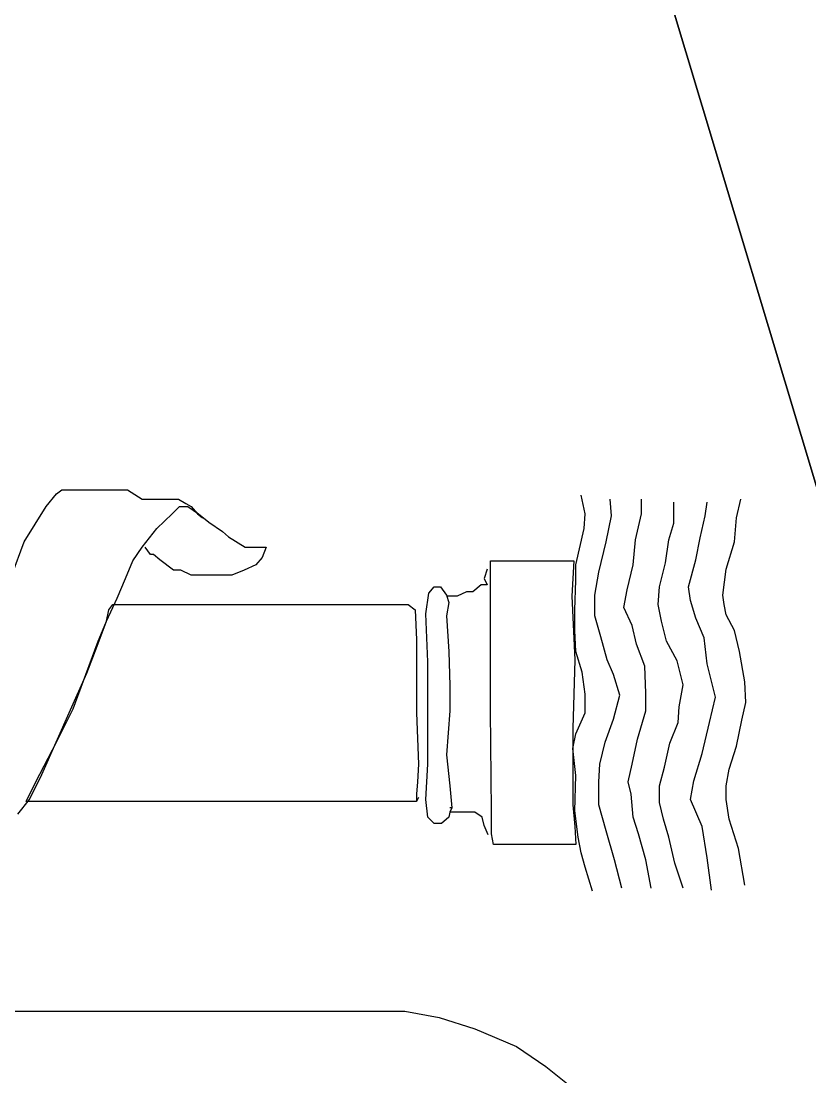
# Model space of a CAD drawing. Extents: x 735054 to 735644, y 4350981 to 4352008.
# Drawn here: x 735093.18 to 735100.74, y 4351847.51 to 4351857.63 of the extents above; entities that cross this region are included whole.
import ezdxf

# ---------------------------------------------------------------- set-up
doc = ezdxf.new("R2010")
doc.units = 0
doc.layers.get('0').update_dxf_attribs({"linetype": 'CONTINUOUS'})

msp = doc.modelspace()

# ---------------------------------------------------------------- linework, layer by layer
at = {"color": 0, "linetype": 'CONTINUOUS'}
for p, q in [((735093.42, 4351852.98), (735093.52, 4351853.1)), ((735093.42, 4351852.98), (735093.52, 4351853.1)), ((735093.52, 4351853.1), (735093.57, 4351853.14)), ((735093.52, 4351853.1), (735093.57, 4351853.14)), ((735093.57, 4351853.14), (735093.64, 4351853.14)), ((735093.57, 4351853.14), (735093.64, 4351853.14)), ((735093.64, 4351853.14), (735093.74, 4351853.14)), ((735093.64, 4351853.14), (735093.74, 4351853.14)), ((735093.74, 4351853.14), (735093.89, 4351853.14)), ((735093.74, 4351853.14), (735093.89, 4351853.14)), ((735093.89, 4351853.14), (735094.05, 4351853.14)), ((735093.89, 4351853.14), (735094.05, 4351853.14)), ((735094.05, 4351853.14), (735094.2, 4351853.14)), ((735094.05, 4351853.14), (735094.2, 4351853.14)), ((735094.2, 4351853.14), (735094.34, 4351853.05)), ((735094.2, 4351853.14), (735094.34, 4351853.05)), ((735094.34, 4351853.05), (735094.45, 4351853.05)), ((735094.34, 4351853.05), (735094.45, 4351853.05)), ((735094.45, 4351853.05), (735094.56, 4351853.05)), ((735094.45, 4351853.05), (735094.56, 4351853.05)), ((735094.56, 4351853.05), (735094.69, 4351853.05)), ((735094.56, 4351853.05), (735094.69, 4351853.05)), ((735094.69, 4351853.05), (735094.76, 4351853.01)), ((735094.69, 4351853.05), (735094.76, 4351853.01)), ((735098.59, 4351852.91), (735098.55, 4351853.09)), ((735098.59, 4351852.91), (735098.55, 4351853.09)), ((735098.84, 4351852.89), (735098.83, 4351853.05)), ((735098.84, 4351852.89), (735098.83, 4351853.05)), ((735099.13, 4351852.91), (735099.13, 4351853.05)), ((735099.13, 4351852.91), (735099.13, 4351853.05)), ((735100.04, 4351852.87), (735100.08, 4351853.05)), ((735100.04, 4351852.87), (735100.08, 4351853.05)), ((735093.21, 4351852.64), (735093.42, 4351852.98)), ((735093.21, 4351852.64), (735093.42, 4351852.98)), ((735094.63, 4351852.91), (735094.7, 4351852.98)), ((735094.63, 4351852.91), (735094.7, 4351852.98)), ((735094.7, 4351852.98), (735094.76, 4351852.98)), ((735094.7, 4351852.98), (735094.76, 4351852.98)), ((735094.76, 4351853.01), (735094.81, 4351852.98)), ((735094.76, 4351853.01), (735094.81, 4351852.98)), ((735094.76, 4351852.98), (735094.78, 4351852.98)), ((735094.76, 4351852.98), (735094.78, 4351852.98)), ((735094.78, 4351852.98), (735094.88, 4351852.91)), ((735094.78, 4351852.98), (735094.88, 4351852.91)), ((735094.81, 4351852.98), (735094.87, 4351852.91)), ((735094.81, 4351852.98), (735094.87, 4351852.91)), ((735099.44, 4351852.82), (735099.44, 4351853.02)), ((735099.44, 4351852.82), (735099.44, 4351853.02)), ((735099.74, 4351852.89), (735099.76, 4351853.02)), ((735099.74, 4351852.89), (735099.76, 4351853.02)), ((735094.48, 4351852.77), (735094.63, 4351852.91)), ((735094.48, 4351852.77), (735094.63, 4351852.91)), ((735094.87, 4351852.91), (735094.92, 4351852.87)), ((735094.87, 4351852.91), (735094.92, 4351852.87)), ((735094.88, 4351852.91), (735094.98, 4351852.83)), ((735094.88, 4351852.91), (735094.98, 4351852.83)), ((735098.58, 4351852.77), (735098.59, 4351852.91)), ((735098.58, 4351852.77), (735098.59, 4351852.91)), ((735098.79, 4351852.64), (735098.84, 4351852.89)), ((735098.79, 4351852.64), (735098.84, 4351852.89)), ((735099.07, 4351852.66), (735099.13, 4351852.91)), ((735099.07, 4351852.66), (735099.13, 4351852.91)), ((735099.69, 4351852.68), (735099.74, 4351852.89)), ((735099.69, 4351852.68), (735099.74, 4351852.89)), ((735100.02, 4351852.64), (735100.04, 4351852.87)), ((735100.02, 4351852.64), (735100.04, 4351852.87)), ((735094.34, 4351852.59), (735094.48, 4351852.77)), ((735094.34, 4351852.59), (735094.48, 4351852.77)), ((735094.98, 4351852.83), (735095.11, 4351852.74)), ((735094.98, 4351852.83), (735095.11, 4351852.74)), ((735098.5, 4351852.42), (735098.58, 4351852.77)), ((735098.5, 4351852.42), (735098.58, 4351852.77)), ((735099.39, 4351852.66), (735099.44, 4351852.82)), ((735099.39, 4351852.66), (735099.44, 4351852.82)), ((735095.11, 4351852.74), (735095.17, 4351852.69)), ((735095.11, 4351852.74), (735095.17, 4351852.69)), ((735095.17, 4351852.69), (735095.33, 4351852.59)), ((735095.17, 4351852.69), (735095.33, 4351852.59)), ((735099.05, 4351852.42), (735099.07, 4351852.66)), ((735099.05, 4351852.42), (735099.07, 4351852.66)), ((735099.36, 4351852.44), (735099.39, 4351852.66)), ((735099.36, 4351852.44), (735099.39, 4351852.66)), ((735099.65, 4351852.47), (735099.69, 4351852.68)), ((735099.65, 4351852.47), (735099.69, 4351852.68)), ((735093.09, 4351852.32), (735093.21, 4351852.64)), ((735093.09, 4351852.32), (735093.21, 4351852.64)), ((735094.25, 4351852.46), (735094.34, 4351852.59)), ((735094.25, 4351852.46), (735094.34, 4351852.59)), ((735094.42, 4351852.52), (735094.37, 4351852.59)), ((735094.42, 4351852.52), (735094.37, 4351852.59)), ((735095.33, 4351852.59), (735095.43, 4351852.59)), ((735095.33, 4351852.59), (735095.43, 4351852.59)), ((735095.43, 4351852.59), (735095.48, 4351852.59)), ((735095.43, 4351852.59), (735095.48, 4351852.59)), ((735095.48, 4351852.59), (735095.53, 4351852.59)), ((735095.48, 4351852.59), (735095.53, 4351852.59)), ((735095.53, 4351852.59), (735095.49, 4351852.49)), ((735095.53, 4351852.59), (735095.49, 4351852.49)), ((735098.72, 4351852.35), (735098.79, 4351852.64)), ((735098.72, 4351852.35), (735098.79, 4351852.64)), ((735099.94, 4351852.38), (735100.02, 4351852.64)), ((735099.94, 4351852.38), (735100.02, 4351852.64)), ((735094.18, 4351852.29), (735094.25, 4351852.46)), ((735094.18, 4351852.29), (735094.25, 4351852.46)), ((735094.45, 4351852.52), (735094.42, 4351852.52)), ((735094.45, 4351852.52), (735094.42, 4351852.52)), ((735094.51, 4351852.47), (735094.45, 4351852.52)), ((735094.51, 4351852.47), (735094.45, 4351852.52)), ((735094.64, 4351852.37), (735094.51, 4351852.47)), ((735094.64, 4351852.37), (735094.51, 4351852.47)), ((735095.49, 4351852.49), (735095.43, 4351852.42)), ((735095.49, 4351852.49), (735095.43, 4351852.42)), ((735097.68, 4351852.27), (735097.68, 4351852.46)), ((735097.68, 4351852.46), (735098.05, 4351852.46)), ((735097.68, 4351852.27), (735097.68, 4351852.46)), ((735097.68, 4351852.46), (735098.05, 4351852.46)), ((735098.05, 4351852.46), (735098.3, 4351852.46)), ((735098.05, 4351852.46), (735098.3, 4351852.46)), ((735098.3, 4351852.46), (735098.48, 4351852.46)), ((735098.3, 4351852.46), (735098.48, 4351852.46)), ((735098.48, 4351852.46), (735098.46, 4351852.12)), ((735098.48, 4351852.46), (735098.46, 4351852.12)), ((735099.3, 4351852.21), (735099.36, 4351852.44)), ((735099.3, 4351852.21), (735099.36, 4351852.44)), ((735099.58, 4351852.21), (735099.65, 4351852.47)), ((735099.58, 4351852.21), (735099.65, 4351852.47)), ((735094.71, 4351852.37), (735094.64, 4351852.37)), ((735094.71, 4351852.37), (735094.64, 4351852.37)), ((735094.81, 4351852.32), (735094.71, 4351852.37)), ((735094.81, 4351852.32), (735094.71, 4351852.37)), ((735095.32, 4351852.37), (735095.2, 4351852.32)), ((735095.32, 4351852.37), (735095.2, 4351852.32)), ((735095.43, 4351852.42), (735095.32, 4351852.37)), ((735095.43, 4351852.42), (735095.32, 4351852.37)), ((735097.65, 4351852.38), (735097.62, 4351852.29)), ((735097.65, 4351852.38), (735097.62, 4351852.29)), ((735098.5, 4351852.27), (735098.5, 4351852.42)), ((735098.5, 4351852.27), (735098.5, 4351852.42)), ((735098.68, 4351852.13), (735098.72, 4351852.35)), ((735098.68, 4351852.13), (735098.72, 4351852.35)), ((735098.99, 4351852.18), (735099.05, 4351852.42)), ((735098.99, 4351852.18), (735099.05, 4351852.42)), ((735099.91, 4351852.13), (735099.94, 4351852.38)), ((735099.91, 4351852.13), (735099.94, 4351852.38)), ((735094.1, 4351852.1), (735094.18, 4351852.29)), ((735094.1, 4351852.1), (735094.18, 4351852.29)), ((735094.9, 4351852.32), (735094.81, 4351852.32)), ((735094.9, 4351852.32), (735094.81, 4351852.32)), ((735094.99, 4351852.32), (735094.9, 4351852.32)), ((735094.99, 4351852.32), (735094.9, 4351852.32)), ((735095.12, 4351852.32), (735094.99, 4351852.32)), ((735095.12, 4351852.32), (735094.99, 4351852.32)), ((735095.2, 4351852.32), (735095.12, 4351852.32)), ((735095.2, 4351852.32), (735095.12, 4351852.32)), ((735097.62, 4351852.29), (735097.65, 4351852.23)), ((735097.62, 4351852.29), (735097.65, 4351852.23)), ((735097.68, 4351852.06), (735097.68, 4351852.27)), ((735097.68, 4351852.06), (735097.68, 4351852.27)), ((735098.49, 4351851.99), (735098.5, 4351852.27)), ((735098.49, 4351851.99), (735098.5, 4351852.27)), ((735097.06, 4351851.95), (735097.09, 4351852.15)), ((735097.06, 4351851.95), (735097.09, 4351852.15)), ((735097.09, 4351852.15), (735097.14, 4351852.21)), ((735097.09, 4351852.15), (735097.14, 4351852.21)), ((735097.14, 4351852.21), (735097.2, 4351852.21)), ((735097.14, 4351852.21), (735097.2, 4351852.21)), ((735097.2, 4351852.21), (735097.26, 4351852.13)), ((735097.2, 4351852.21), (735097.26, 4351852.13)), ((735097.45, 4351852.16), (735097.36, 4351852.12)), ((735097.45, 4351852.16), (735097.36, 4351852.12)), ((735097.51, 4351852.16), (735097.45, 4351852.16)), ((735097.51, 4351852.16), (735097.45, 4351852.16)), ((735097.59, 4351852.23), (735097.51, 4351852.16)), ((735097.59, 4351852.23), (735097.51, 4351852.16)), ((735097.65, 4351852.23), (735097.59, 4351852.23)), ((735097.65, 4351852.23), (735097.59, 4351852.23)), ((735098.96, 4351852.01), (735098.99, 4351852.18)), ((735098.96, 4351852.01), (735098.99, 4351852.18)), ((735099.29, 4351852.04), (735099.3, 4351852.21)), ((735099.29, 4351852.04), (735099.3, 4351852.21)), ((735099.6, 4351852.08), (735099.58, 4351852.21)), ((735099.6, 4351852.08), (735099.58, 4351852.21)), ((735094, 4351851.88), (735094.1, 4351852.1)), ((735094, 4351851.88), (735094.1, 4351852.1)), ((735094.02, 4351851.99), (735094.06, 4351852.04)), ((735094.02, 4351851.99), (735094.06, 4351852.04)), ((735094.06, 4351852.04), (735094.44, 4351852.04)), ((735094.06, 4351852.04), (735094.44, 4351852.04)), ((735094.44, 4351852.04), (735095.25, 4351852.04)), ((735094.44, 4351852.04), (735095.25, 4351852.04)), ((735095.25, 4351852.04), (735095.93, 4351852.04)), ((735095.25, 4351852.04), (735095.93, 4351852.04)), ((735095.93, 4351852.04), (735096.37, 4351852.04)), ((735095.93, 4351852.04), (735096.37, 4351852.04)), ((735096.37, 4351852.04), (735096.69, 4351852.04)), ((735096.37, 4351852.04), (735096.69, 4351852.04)), ((735096.69, 4351852.04), (735096.8, 4351852.04)), ((735096.69, 4351852.04), (735096.8, 4351852.04)), ((735096.8, 4351852.04), (735096.89, 4351852.04)), ((735096.8, 4351852.04), (735096.89, 4351852.04)), ((735096.89, 4351852.04), (735096.96, 4351851.99)), ((735096.89, 4351852.04), (735096.96, 4351851.99)), ((735097.26, 4351852.13), (735097.28, 4351852.06)), ((735097.26, 4351852.13), (735097.28, 4351852.06)), ((735097.31, 4351852.12), (735097.26, 4351852.12)), ((735097.31, 4351852.12), (735097.26, 4351852.12)), ((735097.28, 4351852.06), (735097.26, 4351851.93)), ((735097.28, 4351852.06), (735097.26, 4351851.93)), ((735097.36, 4351852.12), (735097.31, 4351852.12)), ((735097.36, 4351852.12), (735097.31, 4351852.12)), ((735097.68, 4351851.51), (735097.68, 4351852.06)), ((735097.68, 4351851.51), (735097.68, 4351852.06)), ((735098.46, 4351852.12), (735098.49, 4351851.51)), ((735098.46, 4351852.12), (735098.49, 4351851.51)), ((735098.68, 4351851.93), (735098.68, 4351852.13)), ((735098.68, 4351851.93), (735098.68, 4351852.13)), ((735099.32, 4351851.88), (735099.29, 4351852.04)), ((735099.32, 4351851.88), (735099.29, 4351852.04)), ((735099.65, 4351851.91), (735099.6, 4351852.08)), ((735099.65, 4351851.91), (735099.6, 4351852.08)), ((735099.92, 4351852.04), (735099.91, 4351852.13)), ((735099.92, 4351852.04), (735099.91, 4351852.13)), ((735099.94, 4351851.94), (735099.92, 4351852.04)), ((735099.94, 4351851.94), (735099.92, 4351852.04)), ((735094, 4351851.88), (735094.02, 4351851.99)), ((735094, 4351851.88), (735094.02, 4351851.99)), ((735096.96, 4351851.99), (735096.97, 4351851.7)), ((735096.96, 4351851.99), (735096.97, 4351851.7)), ((735097.08, 4351851.49), (735097.06, 4351851.95)), ((735097.08, 4351851.49), (735097.06, 4351851.95)), ((735098.49, 4351851.79), (735098.49, 4351851.99)), ((735098.49, 4351851.79), (735098.49, 4351851.99)), ((735099.04, 4351851.84), (735098.96, 4351852.01)), ((735099.04, 4351851.84), (735098.96, 4351852.01)), ((735100.02, 4351851.79), (735099.94, 4351851.94)), ((735100.02, 4351851.79), (735099.94, 4351851.94)), ((735093.91, 4351851.64), (735094, 4351851.88)), ((735093.91, 4351851.64), (735094, 4351851.88)), ((735093.92, 4351851.69), (735094, 4351851.88)), ((735093.92, 4351851.69), (735094, 4351851.88)), ((735097.26, 4351851.93), (735097.28, 4351851.59)), ((735097.26, 4351851.93), (735097.28, 4351851.59)), ((735098.74, 4351851.73), (735098.68, 4351851.93)), ((735098.74, 4351851.73), (735098.68, 4351851.93)), ((735099.08, 4351851.66), (735099.04, 4351851.84)), ((735099.08, 4351851.66), (735099.04, 4351851.84)), ((735099.37, 4351851.69), (735099.32, 4351851.88)), ((735099.37, 4351851.69), (735099.32, 4351851.88)), ((735099.73, 4351851.72), (735099.65, 4351851.91)), ((735099.73, 4351851.72), (735099.65, 4351851.91)), ((735098.5, 4351851.59), (735098.49, 4351851.79)), ((735098.5, 4351851.59), (735098.49, 4351851.79)), ((735100.07, 4351851.59), (735100.02, 4351851.79)), ((735100.07, 4351851.59), (735100.02, 4351851.79)), ((735093.8, 4351851.37), (735093.92, 4351851.69)), ((735093.8, 4351851.37), (735093.92, 4351851.69)), ((735093.81, 4351851.38), (735093.91, 4351851.64)), ((735093.81, 4351851.38), (735093.91, 4351851.64)), ((735096.97, 4351851.7), (735096.97, 4351851)), ((735096.97, 4351851.7), (735096.97, 4351851)), ((735098.8, 4351851.51), (735098.74, 4351851.73)), ((735098.8, 4351851.51), (735098.74, 4351851.73)), ((735099.16, 4351851.45), (735099.08, 4351851.66)), ((735099.16, 4351851.45), (735099.08, 4351851.66)), ((735099.47, 4351851.5), (735099.37, 4351851.69)), ((735099.47, 4351851.5), (735099.37, 4351851.69)), ((735099.76, 4351851.47), (735099.73, 4351851.72)), ((735099.76, 4351851.47), (735099.73, 4351851.72)), ((735097.28, 4351851.59), (735097.29, 4351851.26)), ((735097.28, 4351851.59), (735097.29, 4351851.26)), ((735098.56, 4351851.39), (735098.5, 4351851.59)), ((735098.56, 4351851.39), (735098.5, 4351851.59)), ((735100.12, 4351851.3), (735100.07, 4351851.59)), ((735100.12, 4351851.3), (735100.07, 4351851.59)), ((735097.08, 4351851.04), (735097.08, 4351851.49)), ((735097.08, 4351851.04), (735097.08, 4351851.49)), ((735097.68, 4351851.02), (735097.68, 4351851.51)), ((735097.68, 4351851.02), (735097.68, 4351851.51)), ((735098.49, 4351851.51), (735098.47, 4351850.85)), ((735098.49, 4351851.51), (735098.47, 4351850.85)), ((735098.86, 4351851.37), (735098.8, 4351851.51)), ((735098.86, 4351851.37), (735098.8, 4351851.51)), ((735099.17, 4351851.19), (735099.16, 4351851.45)), ((735099.17, 4351851.19), (735099.16, 4351851.45)), ((735099.53, 4351851.27), (735099.47, 4351851.5)), ((735099.53, 4351851.27), (735099.47, 4351851.5)), ((735099.84, 4351851.15), (735099.76, 4351851.47)), ((735099.84, 4351851.15), (735099.76, 4351851.47)), ((735093.64, 4351851), (735093.81, 4351851.38)), ((735093.64, 4351851), (735093.81, 4351851.38)), ((735093.68, 4351851.04), (735093.8, 4351851.37)), ((735093.68, 4351851.04), (735093.8, 4351851.37)), ((735098.59, 4351851.18), (735098.56, 4351851.39)), ((735098.59, 4351851.18), (735098.56, 4351851.39)), ((735098.92, 4351851.17), (735098.86, 4351851.37)), ((735098.92, 4351851.17), (735098.86, 4351851.37)), ((735097.29, 4351851.26), (735097.29, 4351851.02)), ((735097.29, 4351851.26), (735097.29, 4351851.02)), ((735099.49, 4351851.06), (735099.53, 4351851.27)), ((735099.49, 4351851.06), (735099.53, 4351851.27)), ((735100.13, 4351851.1), (735100.12, 4351851.3)), ((735100.13, 4351851.1), (735100.12, 4351851.3)), ((735098.59, 4351851), (735098.59, 4351851.18)), ((735098.59, 4351851), (735098.59, 4351851.18)), ((735098.86, 4351850.94), (735098.92, 4351851.17)), ((735098.86, 4351850.94), (735098.92, 4351851.17)), ((735099.17, 4351851.02), (735099.17, 4351851.19)), ((735099.17, 4351851.02), (735099.17, 4351851.19)), ((735099.78, 4351850.91), (735099.84, 4351851.15)), ((735099.78, 4351850.91), (735099.84, 4351851.15)), ((735093.52, 4351850.72), (735093.68, 4351851.04)), ((735093.52, 4351850.72), (735093.68, 4351851.04)), ((735097.08, 4351850.51), (735097.08, 4351851.04)), ((735097.08, 4351850.51), (735097.08, 4351851.04)), ((735099.48, 4351850.91), (735099.49, 4351851.06)), ((735099.48, 4351850.91), (735099.49, 4351851.06)), ((735100.09, 4351850.93), (735100.13, 4351851.1)), ((735100.09, 4351850.93), (735100.13, 4351851.1)), ((735093.53, 4351850.75), (735093.64, 4351851)), ((735093.53, 4351850.75), (735093.64, 4351851)), ((735096.97, 4351851), (735096.99, 4351850.51)), ((735096.97, 4351851), (735096.99, 4351850.51)), ((735097.29, 4351851.02), (735097.26, 4351850.6)), ((735097.29, 4351851.02), (735097.26, 4351850.6)), ((735097.69, 4351850.06), (735097.68, 4351851.02)), ((735097.69, 4351850.06), (735097.68, 4351851.02)), ((735098.5, 4351850.8), (735098.59, 4351851)), ((735098.5, 4351850.8), (735098.59, 4351851)), ((735098.78, 4351850.72), (735098.86, 4351850.94)), ((735098.78, 4351850.72), (735098.86, 4351850.94)), ((735099.09, 4351850.75), (735099.17, 4351851.02)), ((735099.09, 4351850.75), (735099.17, 4351851.02)), ((735100.04, 4351850.68), (735100.09, 4351850.93)), ((735100.04, 4351850.68), (735100.09, 4351850.93)), ((735098.47, 4351850.85), (735098.47, 4351850.49)), ((735098.47, 4351850.85), (735098.47, 4351850.49)), ((735099.4, 4351850.71), (735099.48, 4351850.91)), ((735099.4, 4351850.71), (735099.48, 4351850.91)), ((735099.71, 4351850.61), (735099.78, 4351850.91)), ((735099.71, 4351850.61), (735099.78, 4351850.91)), ((735093.32, 4351850.34), (735093.52, 4351850.72)), ((735093.32, 4351850.34), (735093.52, 4351850.72)), ((735093.38, 4351850.41), (735093.53, 4351850.75)), ((735093.38, 4351850.41), (735093.53, 4351850.75)), ((735098.47, 4351850.66), (735098.5, 4351850.8)), ((735098.47, 4351850.66), (735098.5, 4351850.8)), ((735098.73, 4351850.51), (735098.78, 4351850.72)), ((735098.73, 4351850.51), (735098.78, 4351850.72)), ((735099.04, 4351850.51), (735099.09, 4351850.75)), ((735099.04, 4351850.51), (735099.09, 4351850.75)), ((735098.5, 4351850.4), (735098.47, 4351850.66)), ((735098.5, 4351850.4), (735098.47, 4351850.66)), ((735099.35, 4351850.48), (735099.4, 4351850.71)), ((735099.35, 4351850.48), (735099.4, 4351850.71)), ((735099.97, 4351850.46), (735100.04, 4351850.68)), ((735099.97, 4351850.46), (735100.04, 4351850.68)), ((735097.26, 4351850.6), (735097.29, 4351850.3)), ((735097.26, 4351850.6), (735097.29, 4351850.3)), ((735099.63, 4351850.35), (735099.71, 4351850.61)), ((735099.63, 4351850.35), (735099.71, 4351850.61)), ((735096.99, 4351850.51), (735096.98, 4351850.34)), ((735096.99, 4351850.51), (735096.98, 4351850.34)), ((735097.06, 4351850.17), (735097.08, 4351850.51)), ((735097.06, 4351850.17), (735097.08, 4351850.51)), ((735098.47, 4351850.49), (735098.47, 4351850.12)), ((735098.47, 4351850.49), (735098.47, 4351850.12)), ((735098.72, 4351850.34), (735098.73, 4351850.51)), ((735098.72, 4351850.34), (735098.73, 4351850.51)), ((735099, 4351850.34), (735099.04, 4351850.51)), ((735099, 4351850.34), (735099.04, 4351850.51)), ((735099.3, 4351850.3), (735099.35, 4351850.48)), ((735099.3, 4351850.3), (735099.35, 4351850.48)), ((735099.94, 4351850.3), (735099.97, 4351850.46)), ((735099.94, 4351850.3), (735099.97, 4351850.46)), ((735093.23, 4351850.15), (735093.32, 4351850.34)), ((735093.23, 4351850.15), (735093.32, 4351850.34)), ((735093.26, 4351850.17), (735093.38, 4351850.41)), ((735093.26, 4351850.17), (735093.38, 4351850.41)), ((735096.98, 4351850.34), (735096.97, 4351850.22)), ((735096.98, 4351850.34), (735096.97, 4351850.22)), ((735098.49, 4351850.06), (735098.5, 4351850.4)), ((735098.49, 4351850.06), (735098.5, 4351850.4)), ((735098.72, 4351850.12), (735098.72, 4351850.34)), ((735098.72, 4351850.12), (735098.72, 4351850.34)), ((735099.03, 4351850.22), (735099, 4351850.34)), ((735099.03, 4351850.22), (735099, 4351850.34)), ((735099.6, 4351850.17), (735099.63, 4351850.35)), ((735099.6, 4351850.17), (735099.63, 4351850.35)), ((735096.97, 4351850.22), (735096.97, 4351850.15)), ((735096.97, 4351850.22), (735096.97, 4351850.15)), ((735097.29, 4351850.3), (735097.31, 4351850.09)), ((735097.29, 4351850.3), (735097.31, 4351850.09)), ((735099.05, 4351850), (735099.03, 4351850.22)), ((735099.05, 4351850), (735099.03, 4351850.22)), ((735099.3, 4351850.14), (735099.3, 4351850.3)), ((735099.3, 4351850.14), (735099.3, 4351850.3)), ((735099.94, 4351850.17), (735099.94, 4351850.3)), ((735099.94, 4351850.17), (735099.94, 4351850.3)), ((735093.15, 4351850.03), (735093.26, 4351850.17)), ((735093.15, 4351850.03), (735093.26, 4351850.17)), ((735093.3, 4351850.15), (735093.23, 4351850.15)), ((735093.3, 4351850.15), (735093.23, 4351850.15)), ((735093.4, 4351850.15), (735093.3, 4351850.15)), ((735093.4, 4351850.15), (735093.3, 4351850.15)), ((735093.66, 4351850.15), (735093.4, 4351850.15)), ((735093.66, 4351850.15), (735093.4, 4351850.15)), ((735094.83, 4351850.15), (735093.66, 4351850.15)), ((735094.83, 4351850.15), (735093.66, 4351850.15)), ((735096.59, 4351850.15), (735094.83, 4351850.15)), ((735096.59, 4351850.15), (735094.83, 4351850.15)), ((735096.91, 4351850.15), (735096.59, 4351850.15)), ((735096.91, 4351850.15), (735096.59, 4351850.15)), ((735096.97, 4351850.15), (735096.91, 4351850.15)), ((735096.97, 4351850.15), (735096.91, 4351850.15)), ((735096.99, 4351850.19), (735096.97, 4351850.15)), ((735096.99, 4351850.19), (735096.97, 4351850.15)), ((735097.08, 4351850), (735097.06, 4351850.17)), ((735097.08, 4351850), (735097.06, 4351850.17)), ((735098.47, 4351850.12), (735098.49, 4351849.91)), ((735098.47, 4351850.12), (735098.49, 4351849.91)), ((735098.79, 4351849.87), (735098.72, 4351850.12)), ((735098.79, 4351849.87), (735098.72, 4351850.12)), ((735099.34, 4351849.98), (735099.3, 4351850.14)), ((735099.34, 4351849.98), (735099.3, 4351850.14)), ((735099.71, 4351849.91), (735099.6, 4351850.17)), ((735099.71, 4351849.91), (735099.6, 4351850.17)), ((735099.97, 4351849.98), (735099.94, 4351850.17)), ((735099.97, 4351849.98), (735099.94, 4351850.17)), ((735097.29, 4351850.05), (735097.28, 4351850)), ((735097.29, 4351850.05), (735097.28, 4351850)), ((735097.31, 4351850.09), (735097.29, 4351850.05)), ((735097.31, 4351850.09), (735097.29, 4351850.09)), ((735097.31, 4351850.09), (735097.29, 4351850.05)), ((735097.31, 4351850.09), (735097.29, 4351850.09)), ((735097.34, 4351850.05), (735097.29, 4351850.05)), ((735097.34, 4351850.05), (735097.29, 4351850.05)), ((735097.42, 4351850.05), (735097.34, 4351850.05)), ((735097.42, 4351850.05), (735097.34, 4351850.05)), ((735097.53, 4351850.05), (735097.42, 4351850.05)), ((735097.53, 4351850.05), (735097.42, 4351850.05)), ((735097.6, 4351850), (735097.53, 4351850.05)), ((735097.6, 4351850), (735097.53, 4351850.05)), ((735097.69, 4351849.84), (735097.69, 4351850.06)), ((735097.69, 4351849.84), (735097.69, 4351850.06)), ((735098.52, 4351849.81), (735098.49, 4351850.06)), ((735098.52, 4351849.81), (735098.49, 4351850.06)), ((735097.14, 4351849.94), (735097.08, 4351850)), ((735097.14, 4351849.94), (735097.08, 4351850)), ((735097.21, 4351849.94), (735097.14, 4351849.94)), ((735097.21, 4351849.94), (735097.14, 4351849.94)), ((735097.28, 4351850), (735097.21, 4351849.94)), ((735097.28, 4351850), (735097.21, 4351849.94)), ((735097.62, 4351849.92), (735097.6, 4351850)), ((735097.62, 4351849.92), (735097.6, 4351850)), ((735097.66, 4351849.83), (735097.62, 4351849.92)), ((735097.66, 4351849.83), (735097.62, 4351849.92)), ((735098.49, 4351849.91), (735098.5, 4351849.74)), ((735098.49, 4351849.91), (735098.5, 4351849.74)), ((735099.1, 4351849.84), (735099.05, 4351850)), ((735099.1, 4351849.84), (735099.05, 4351850)), ((735099.39, 4351849.81), (735099.34, 4351849.98)), ((735099.39, 4351849.81), (735099.34, 4351849.98)), ((735099.76, 4351849.61), (735099.71, 4351849.91)), ((735099.76, 4351849.61), (735099.71, 4351849.91)), ((735100.06, 4351849.7), (735099.97, 4351849.98)), ((735100.06, 4351849.7), (735099.97, 4351849.98)), ((735097.71, 4351849.74), (735097.69, 4351849.84)), ((735097.71, 4351849.74), (735097.69, 4351849.84)), ((735098.55, 4351849.66), (735098.52, 4351849.81)), ((735098.55, 4351849.66), (735098.52, 4351849.81)), ((735098.87, 4351849.59), (735098.79, 4351849.87)), ((735098.87, 4351849.59), (735098.79, 4351849.87)), ((735099.17, 4351849.59), (735099.1, 4351849.84)), ((735099.17, 4351849.59), (735099.1, 4351849.84)), ((735099.45, 4351849.56), (735099.39, 4351849.81)), ((735099.45, 4351849.56), (735099.39, 4351849.81)), ((735097.93, 4351849.74), (735097.71, 4351849.74)), ((735097.93, 4351849.74), (735097.71, 4351849.74)), ((735098.22, 4351849.74), (735097.93, 4351849.74)), ((735098.22, 4351849.74), (735097.93, 4351849.74)), ((735098.5, 4351849.74), (735098.22, 4351849.74)), ((735098.5, 4351849.74), (735098.22, 4351849.74)), ((735098.59, 4351849.52), (735098.55, 4351849.66)), ((735098.59, 4351849.52), (735098.55, 4351849.66)), ((735099.8, 4351849.3), (735099.76, 4351849.61)), ((735099.8, 4351849.3), (735099.76, 4351849.61)), ((735100.12, 4351849.35), (735100.06, 4351849.7)), ((735100.12, 4351849.35), (735100.06, 4351849.7)), ((735098.66, 4351849.29), (735098.59, 4351849.52)), ((735098.66, 4351849.29), (735098.59, 4351849.52)), ((735098.94, 4351849.32), (735098.87, 4351849.59)), ((735098.94, 4351849.32), (735098.87, 4351849.59)), ((735099.22, 4351849.32), (735099.17, 4351849.59)), ((735099.22, 4351849.32), (735099.17, 4351849.59)), ((735099.53, 4351849.32), (735099.45, 4351849.56)), ((735099.53, 4351849.32), (735099.45, 4351849.56)), ((735092.85, 4351848.14), (735093.26, 4351848.14)), ((735092.85, 4351848.14), (735093.26, 4351848.14)), ((735093.26, 4351848.14), (735093.82, 4351848.14)), ((735093.26, 4351848.14), (735093.82, 4351848.14)), ((735093.82, 4351848.14), (735094.14, 4351848.14)), ((735093.82, 4351848.14), (735094.14, 4351848.14)), ((735094.14, 4351848.14), (735094.64, 4351848.14)), ((735094.14, 4351848.14), (735094.64, 4351848.14)), ((735094.64, 4351848.14), (735095.2, 4351848.14)), ((735094.64, 4351848.14), (735095.2, 4351848.14)), ((735095.2, 4351848.14), (735095.68, 4351848.14)), ((735095.2, 4351848.14), (735095.68, 4351848.14)), ((735095.68, 4351848.14), (735096.09, 4351848.14)), ((735095.68, 4351848.14), (735096.09, 4351848.14)), ((735096.09, 4351848.14), (735096.5, 4351848.14)), ((735096.09, 4351848.14), (735096.5, 4351848.14)), ((735096.5, 4351848.14), (735096.86, 4351848.14)), ((735096.5, 4351848.14), (735096.86, 4351848.14)), ((735096.86, 4351848.14), (735097.19, 4351848.08)), ((735096.86, 4351848.14), (735097.19, 4351848.08)), ((735097.19, 4351848.08), (735097.53, 4351847.97)), ((735097.19, 4351848.08), (735097.53, 4351847.97)), ((735097.53, 4351847.97), (735097.93, 4351847.8)), ((735097.53, 4351847.97), (735097.93, 4351847.8)), ((735097.93, 4351847.8), (735098.21, 4351847.61)), ((735097.93, 4351847.8), (735098.21, 4351847.61)), ((735098.21, 4351847.61), (735098.5, 4351847.38)), ((735098.21, 4351847.61), (735098.5, 4351847.38))]:
    msp.add_line(p, q, dxfattribs=at)

# ---------------------------------------------------------------- meshes
mesh = msp.add_polyface(dxfattribs=at)
corners = [(735362.5, 4350981), (735054.5, 4352007.5), (735644, 4350981), (735644, 4352007.5), (735054.5, 4350981)]
mesh.append_faces([[corners[k] for k in face] for face in [(0, 1, 4), (1, 0, 2, 3)]], dxfattribs={"vtx0": -1, "color": 0})
mesh = msp.add_polyface(dxfattribs=at)
corners = [(735345.58, 4351821), (735345.58, 4352001.5), (735064.5, 4352001.5), (735064.5, 4351821)]
mesh.append_faces([[corners[k] for k in face] for face in [(0, 1, 2, 3)]], dxfattribs={"color": 0})

doc.saveas('drawing.dxf')
